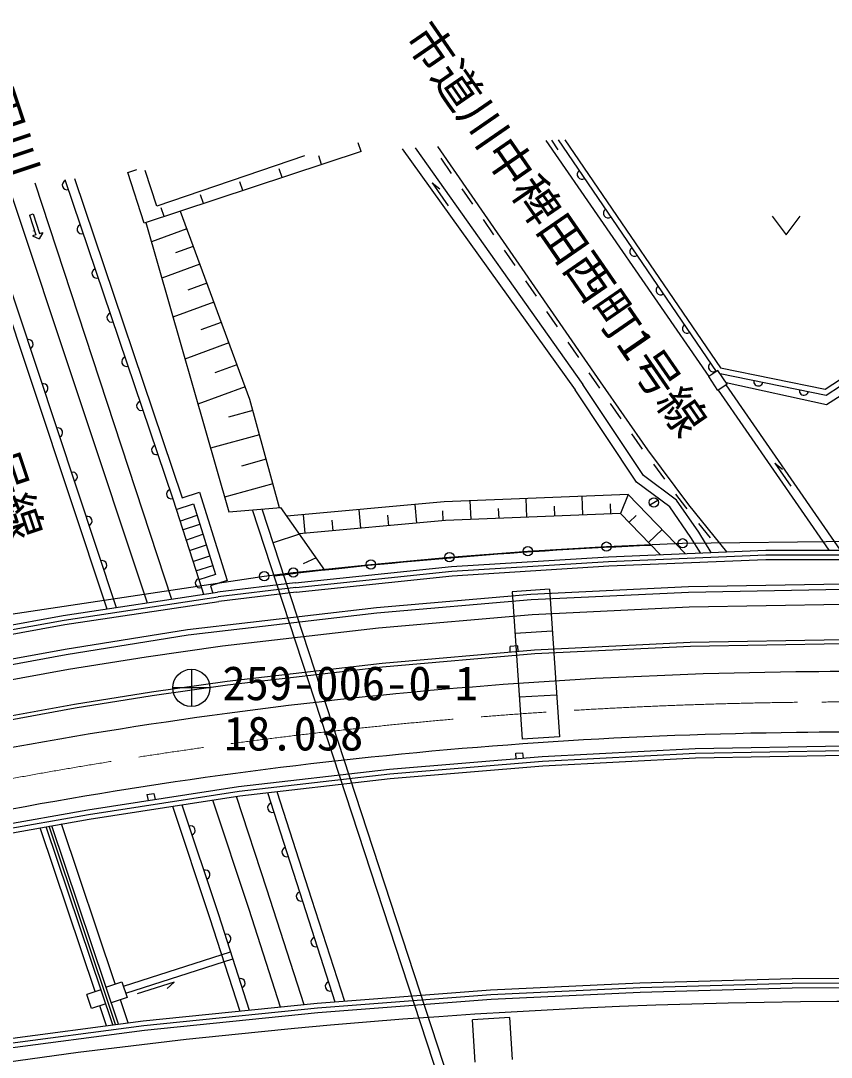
# Model space of a CAD drawing. Units: millimetres, scale not verified. Extents: x 40000 to 680000, y 20000 to 380000.
# Drawn here: x 189684 to 233174, y 284868 to 340482 of the extents above; entities that cross this region are included whole.
import ezdxf
from ezdxf.enums import TextEntityAlignment as Align

# ---------------------------------------------------------------- set-up
doc = ezdxf.new("R2010")
doc.units = ezdxf.units.MM
doc.header["$LTSCALE"] = 1000
doc.linetypes.add('CHAIN', pattern=[18.5, 12, -1.5, 3.5, -1.5])
for name, color, linetype, lineweight in [('M-BGD', 7, 'Continuous', 25), ('M-BMK', 2, 'CHAIN', 13), ('M-BMK-ROW', 30, 'Continuous', 25), ('M-BMK-SRVR', 3, 'Continuous', 25), ('M-STR-STR1', 1, 'Continuous', 25), ('M-STR-STRC', 7, 'Continuous', 25)]:
    doc.layers.add(name, color=color, linetype=linetype, lineweight=lineweight)
doc.styles.add('ＭＳ ゴシック', font='')
doc.styles.get('ＭＳ ゴシック').set_extended_font_data('MS Gothic')

msp = doc.modelspace()

# ---------------------------------------------------------------- linework, layer by layer
at = {"layer": 'M-BGD'}
for p, q in [((207943, 333460), (207786, 333935)), ((212050, 333737), (220766, 321108)), ((217862, 334052), (226596, 321389)), ((218156, 334066), (218502, 333563)), ((218524, 334083), (227003, 321658)), ((218877, 334098), (227235, 321850)), ((232902, 320401), (253889, 334021)), ((204913, 333228), (196993, 330537)), ((205829, 332762), (205672, 333237)), ((210154, 333615), (219426, 320675)), ((210852, 333661), (219850, 320958)), ((212805, 332291), (212237, 333114)), ((192564, 332026), (198343, 314890)), ((195431, 332341), (195907, 332495)), ((196993, 330537), (196360, 332439)), ((203714, 332064), (203557, 332539)), ((189029, 331607), (196459, 309247)), ((190437, 331778), (197772, 309444)), ((192056, 331968), (197838, 314823)), ((201600, 331366), (201443, 331841)), ((211768, 331781), (212619, 330546)), ((211768, 331781), (212175, 331455)), ((213941, 330645), (213373, 331468)), ((186845, 331331), (194308, 308925)), ((187350, 331396), (194810, 309000)), ((199485, 330668), (199328, 331143)), ((197371, 329970), (197214, 330445)), ((190148, 330053), (190349, 330119)), ((190148, 330053), (190496, 328996)), ((190349, 330119), (190695, 329061)), ((198242, 330258), (201963, 320181)), ((215077, 328999), (214509, 329822)), ((230000, 330000), (230750, 329000)), ((230750, 329000), (231500, 330000)), ((196400, 329650), (200843, 314124)), ((198588, 329320), (196694, 328620)), ((190496, 328996), (190316, 328943)), ((190316, 328943), (190680, 328772)), ((190351, 329211), (190357, 329192)), ((190872, 329125), (190680, 328772)), ((190695, 329061), (190872, 329125)), ((198938, 328373), (197991, 328023)), ((216214, 327353), (215645, 328176)), ((245622, 328015), (232923, 319876)), ((199288, 327426), (197251, 326674)), ((232841, 320719), (242766, 327160)), ((217350, 325707), (216782, 326530)), ((199664, 326408), (198646, 326032)), ((200040, 325390), (197850, 324581)), ((218486, 324061), (217918, 324884)), ((200444, 324295), (199349, 323891)), ((200848, 323200), (198494, 322331)), ((219622, 322415), (219054, 323238)), ((201283, 322023), (200106, 321589)), ((220602, 320995), (220190, 321592)), ((227096, 321720), (226596, 321389)), ((227591, 320974), (227096, 321720)), ((227209, 321549), (232902, 320401)), ((227235, 321850), (232841, 320719)), ((223106, 316086), (219850, 320958)), ((220602, 320994), (220602, 320995)), ((220759, 320770), (220602, 320994)), ((220766, 321108), (223317, 317461)), ((227091, 320642), (226596, 321389)), ((227591, 320974), (227091, 320642)), ((233663, 312078), (227540, 320940)), ((232923, 319876), (227541, 321049)), ((201718, 320846), (199187, 319912)), ((222731, 315730), (219426, 320675)), ((233056, 312076), (227123, 320664)), ((201963, 320181), (203559, 314370)), ((221905, 319131), (221332, 319950)), ((202133, 319564), (200832, 319207)), ((202490, 318263), (199864, 317542)), ((223052, 317492), (222478, 318311)), ((223317, 317461), (225521, 314505)), ((202850, 316950), (201537, 316590)), ((224243, 315885), (223645, 316687)), ((230149, 316745), (231002, 315511)), ((230149, 316745), (230557, 316419)), ((224878, 314764), (223106, 316086)), ((203210, 315638), (200613, 314925)), ((224506, 314405), (222731, 315730)), ((197838, 314823), (199415, 309945)), ((198343, 314890), (199283, 315193)), ((199283, 315193), (200763, 310450)), ((222282, 315069), (212402, 314661)), ((216787, 314842), (216828, 313843)), ((219784, 314966), (219825, 313966)), ((222282, 315069), (221873, 314051)), ((225331, 311892), (222282, 315069)), ((225363, 314382), (224840, 315083)), ((198020, 314260), (198956, 314562)), ((198956, 314562), (200138, 310774)), ((200843, 314124), (203636, 314370)), ((203441, 310200), (202119, 314233)), ((214702, 277443), (202630, 314279)), ((214702, 277443), (202630, 314279)), ((206003, 310999), (203636, 314370)), ((212402, 314661), (203967, 313898)), ((207833, 314247), (207923, 313252)), ((210821, 314518), (210911, 313522)), ((213789, 314718), (213830, 313719)), ((215307, 314311), (215329, 313781)), ((218305, 314435), (218326, 313905)), ((221302, 314558), (221324, 314028)), ((223437, 314514), (223871, 314762)), ((225643, 312757), (224506, 314405)), ((226071, 313035), (224878, 314764)), ((225442, 314285), (225363, 314382)), ((225521, 314505), (227559, 311982)), ((198221, 313637), (199147, 313952)), ((212468, 313663), (204630, 312954)), ((204845, 313977), (204935, 312981)), ((206377, 313689), (206429, 313116)), ((209365, 313960), (209417, 313387)), ((212310, 314187), (212332, 313657)), ((221873, 314051), (212468, 313663)), ((223997, 311838), (221873, 314051)), ((222714, 313940), (222332, 313573)), ((198372, 313172), (199294, 313479)), ((224092, 313183), (223370, 312491)), ((226699, 312729), (226070, 313507)), ((198551, 312617), (199463, 312939)), ((204639, 312941), (203221, 312476)), ((226150, 311925), (225643, 312757)), ((226733, 311949), (226071, 313035)), ((198732, 312056), (199644, 312356)), ((198924, 311463), (199825, 311778)), ((205540, 311658), (204842, 311346)), ((212812, 310947), (221228, 311476)), ((221228, 311476), (229665, 311817)), ((221241, 311227), (229671, 311567)), ((229665, 311817), (238045, 311839)), ((229671, 311567), (238043, 311589)), ((199086, 310963), (199989, 311252)), ((204441, 310080), (212812, 310947)), ((212832, 310697), (221241, 311227)), ((200138, 310774), (199240, 310486)), ((200763, 310450), (199870, 310163)), ((204469, 309831), (212832, 310697)), ((199415, 309945), (199493, 309702)), ((199870, 310163), (199994, 309777)), ((204441, 310080), (200274, 309566)), ((204469, 309831), (200307, 309319)), ((214187, 277409), (203441, 310200)), ((218054, 309979), (216059, 309844)), ((216059, 309844), (216594, 301933)), ((225510, 310112), (217051, 309703)), ((225520, 309812), (217072, 309403)), ((218054, 309979), (218589, 302068)), ((233804, 310258), (225510, 310112)), ((233805, 309958), (225520, 309812)), ((192008, 308327), (200274, 309566)), ((192049, 308080), (200307, 309319)), ((217051, 309703), (208768, 308988)), ((217072, 309403), (208798, 308690)), ((208768, 308988), (198634, 307810)), ((208798, 308690), (198676, 307513)), ((225546, 309012), (217125, 308605)), ((233810, 309158), (225546, 309012)), ((183832, 306831), (192008, 308327)), ((217125, 308605), (208879, 307894)), ((183880, 306586), (192049, 308080)), ((198634, 307810), (192066, 306749)), ((208879, 307894), (200512, 306921)), ((218207, 307723), (216210, 307608)), ((198676, 307513), (192117, 306453)), ((225609, 307113), (217253, 306709)), ((233820, 307257), (225609, 307113)), ((233821, 307057), (225615, 306913)), ((192066, 306749), (184364, 305354)), ((192117, 306453), (184411, 305058)), ((200512, 306921), (196414, 306337)), ((217253, 306709), (209070, 306003)), ((217266, 306510), (209090, 305804)), ((216365, 306935), (215937, 306902)), ((215943, 306596), (215937, 306902)), ((216370, 306633), (216365, 306935)), ((225615, 306913), (217266, 306510)), ((196414, 306337), (192252, 305665)), ((209070, 306003), (200756, 305036)), ((192252, 305665), (184538, 304268)), ((209090, 305804), (200782, 304838)), ((200756, 305036), (196699, 304459)), ((200782, 304838), (196730, 304261)), ((196699, 304459), (192573, 303792)), ((196730, 304261), (192607, 303595)), ((218439, 304294), (216442, 304180)), ((192573, 303792), (184444, 302320)), ((192607, 303595), (184484, 302124)), ((218589, 302068), (216594, 301933)), ((217664, 300999), (225875, 301439)), ((225875, 301439), (233871, 301571)), ((209463, 300324), (217664, 300999)), ((216242, 301192), (216632, 301206)), ((216263, 300883), (216242, 301192)), ((216652, 300915), (216632, 301206)), ((217681, 300749), (225883, 301190)), ((225883, 301190), (233872, 301321)), ((201366, 299393), (209463, 300324)), ((209487, 300075), (217681, 300749)), ((201400, 299145), (209487, 300075)), ((193276, 298141), (201366, 299393)), ((193317, 297895), (201400, 299145)), ((196455, 298966), (196824, 299027)), ((196455, 298966), (196527, 298644)), ((196824, 299027), (196897, 298702)), ((199973, 298672), (201920, 292815)), ((201245, 298869), (202876, 293903)), ((202920, 299069), (204815, 293191)), ((203427, 299127), (205291, 293344)), ((185250, 296717), (193276, 298141)), ((197833, 298341), (199820, 292375)), ((198335, 298418), (200296, 292531)), ((185294, 296471), (193317, 297895)), ((193677, 288388), (190724, 297181)), ((194624, 286604), (191052, 297239)), ((194776, 286624), (191201, 297265)), ((194927, 286643), (191351, 297292)), ((194751, 288802), (191868, 297384)), ((202876, 293903), (204868, 287700)), ((204815, 293191), (206536, 287847)), ((205291, 293344), (207048, 287886)), ((200296, 292531), (201941, 287400)), ((201920, 292815), (203599, 287570)), ((199820, 292375), (201432, 287348)), ((195189, 288678), (200939, 290524)), ((195317, 288299), (201061, 290143)), ((194255, 288635), (195108, 288921)), ((195108, 288921), (195394, 288068)), ((197918, 288899), (195929, 288272)), ((197918, 288899), (197534, 288565)), ((214891, 288492), (222907, 288864)), ((222907, 288864), (231070, 289099)), ((222917, 288614), (231074, 288849)), ((231070, 289099), (239093, 289119)), ((231074, 288849), (239090, 288869)), ((193990, 288493), (193231, 288238)), ((193486, 287480), (193231, 288238)), ((205585, 287773), (214891, 288492)), ((205608, 287524), (214906, 288243)), ((214906, 288243), (222917, 288614)), ((214921, 287993), (222926, 288364)), ((222926, 288364), (231078, 288599)), ((231078, 288599), (239087, 288619)), ((194244, 287734), (193486, 287480)), ((194291, 286560), (193932, 287629)), ((195394, 288068), (194541, 287781)), ((195453, 286712), (195037, 287949)), ((196260, 286818), (205585, 287773)), ((205630, 287275), (214921, 287993)), ((196289, 286570), (205608, 287524)), ((196318, 286321), (205630, 287275)), ((215920, 287007), (213924, 286876)), ((216069, 284740), (215920, 287007)), ((186548, 285546), (196260, 286818)), ((186950, 285346), (196289, 286570)), ((214073, 284609), (213924, 286876)), ((186161, 284991), (196318, 286321))]:
    msp.add_line(p, q, dxfattribs=at)
msp.add_lwpolyline([(207943, 333460), (196313, 329621), (195431, 332341)], dxfattribs=at)
msp.add_circle((223654, 314638), 250, dxfattribs=at)
for centre, radius, start, end in [((219794, 332222), 250, 124.3094, 304.3094), ((192158, 331664), 250, 108.6373, 288.6373), ((221203, 330157), 250, 124.3094, 304.3094), ((192957, 329295), 250, 108.6373, 288.6373), ((222612, 328092), 250, 124.3094, 304.3094), ((193756, 326926), 250, 108.6373, 288.6373), ((224021, 326027), 250, 124.3094, 304.3094), ((194555, 324557), 250, 108.6373, 288.6373), ((225431, 323962), 250, 124.3094, 304.3094), ((190104, 323128), 250, 288.4219, 108.4219), ((195354, 322188), 250, 108.6373, 288.6373), ((226840, 321897), 250, 124.3094, 304.3094), ((190894, 320756), 250, 288.4219, 108.4219), ((229261, 321135), 250, 168.5932, 348.5932), ((231712, 320641), 250, 168.5932, 348.5932), ((196153, 319819), 250, 108.6373, 288.6373), ((191684, 318384), 250, 288.4219, 108.4219), ((196952, 317450), 250, 108.6373, 288.6373), ((192474, 316012), 250, 288.4219, 108.4219), ((197751, 315081), 250, 108.6373, 288.6373), ((193264, 313641), 250, 288.4219, 108.4219), ((234352, 53932), 258625, 92.39947, 96.89986), ((194054, 311269), 250, 288.4219, 108.4219), ((199299, 310304), 250, 107.9133, 287.9133), ((203182, 298256), 250, 107.8642, 287.8642), ((198795, 297037), 250, 288.4219, 108.4219), ((203949, 295877), 250, 107.8642, 287.8642), ((199585, 294665), 250, 288.4219, 108.4219), ((204716, 293497), 250, 107.8642, 287.8642), ((200714, 291225), 250, 287.7787, 107.7787), ((205504, 291049), 250, 107.85, 287.85), ((201478, 288845), 250, 287.7787, 107.7787), ((206271, 288670), 250, 107.85, 287.85)]:
    msp.add_arc(centre, radius, start, end, dxfattribs=at)
at = {"layer": 'M-BMK'}
for centre, radius, start, end in [((234352, 53932), 250000, 90.68381, 101.42712), ((235540, -45536), 349475, 76.37127, 90.68381)]:
    msp.add_arc(centre, radius, start, end, dxfattribs=at)
at = {"layer": 'M-BMK-ROW'}
for p, q in [((225200, 312443), (235181, 312573)), ((212686, 311705), (216893, 312016)), ((216893, 312016), (221109, 312265)), ((221109, 312265), (225200, 312443)), ((208474, 311313), (212686, 311705)), ((204310, 310875), (208474, 311313)), ((187534, 308398), (202749, 310677)), ((202749, 310677), (204310, 310875))]:
    msp.add_line(p, q, dxfattribs=at)
for centre in [(225200, 312443), (216893, 312016), (221109, 312265), (208474, 311313), (212686, 311705), (202749, 310677), (204310, 310875)]:
    msp.add_circle(centre, 250, dxfattribs=at)
at = {"layer": 'M-BMK-SRVR'}
for p, q in [((198839, 305688), (198839, 303688)), ((199839, 304688), (197839, 304688))]:
    msp.add_line(p, q, dxfattribs=at)
msp.add_circle((198839, 304688), 1000, dxfattribs=at)
at = {"layer": 'M-STR-STR1'}
for p, q in [((221215, 311726), (229660, 312067)), ((229660, 312067), (238047, 312089)), ((212791, 311196), (221215, 311726)), ((204413, 310328), (212791, 311196)), ((204413, 310328), (200240, 309814)), ((191967, 308574), (200240, 309814)), ((183784, 307077), (191967, 308574)), ((217698, 300500), (225892, 300940)), ((225892, 300940), (233873, 301071)), ((209512, 299826), (217698, 300500)), ((201433, 298898), (209512, 299826)), ((193358, 297648), (201433, 298898)), ((185338, 296225), (193358, 297648))]:
    msp.add_line(p, q, dxfattribs=at)
at = {"layer": 'M-STR-STRC'}
for centre, radius, start, end in [((234291, 53934), 251625, 90.68729, 102.74178), ((235484, -45534), 351100, 89.08036, 90.68729), ((234291, 53934), 248375, 90.68729, 102.74178), ((235484, -45534), 347850, 89.08036, 90.68729), ((235484, -45534), 333400, 76.99036, 98.36669)]:
    msp.add_arc(centre, radius, start, end, dxfattribs=at)

# ---------------------------------------------------------------- texts
at = {"layer": 'M-BGD', "style": 'ＭＳ ゴシック'}
for s, rotation, p in [('市道川中稗田西町1号線', 304.613, (209771, 339279)), ('稗田川', 288.382, (186090, 338788)), ('市道川中稗田西町6号線', 288.422, (180376, 337129))]:
    msp.add_text(s, height=1833, rotation=rotation, dxfattribs=at).set_placement(p, align=Align.BOTTOM_LEFT)
at = {"layer": 'M-BMK-SRVR', "style": 'ＭＳ ゴシック'}
for s, p in [('259-006-0-1', (207363, 304943)), ('18.038', (204325, 302245))]:
    msp.add_text(s, height=1833, dxfattribs=at).set_placement(p, align=Align.MIDDLE_CENTER)

doc.saveas('drawing.dxf')
